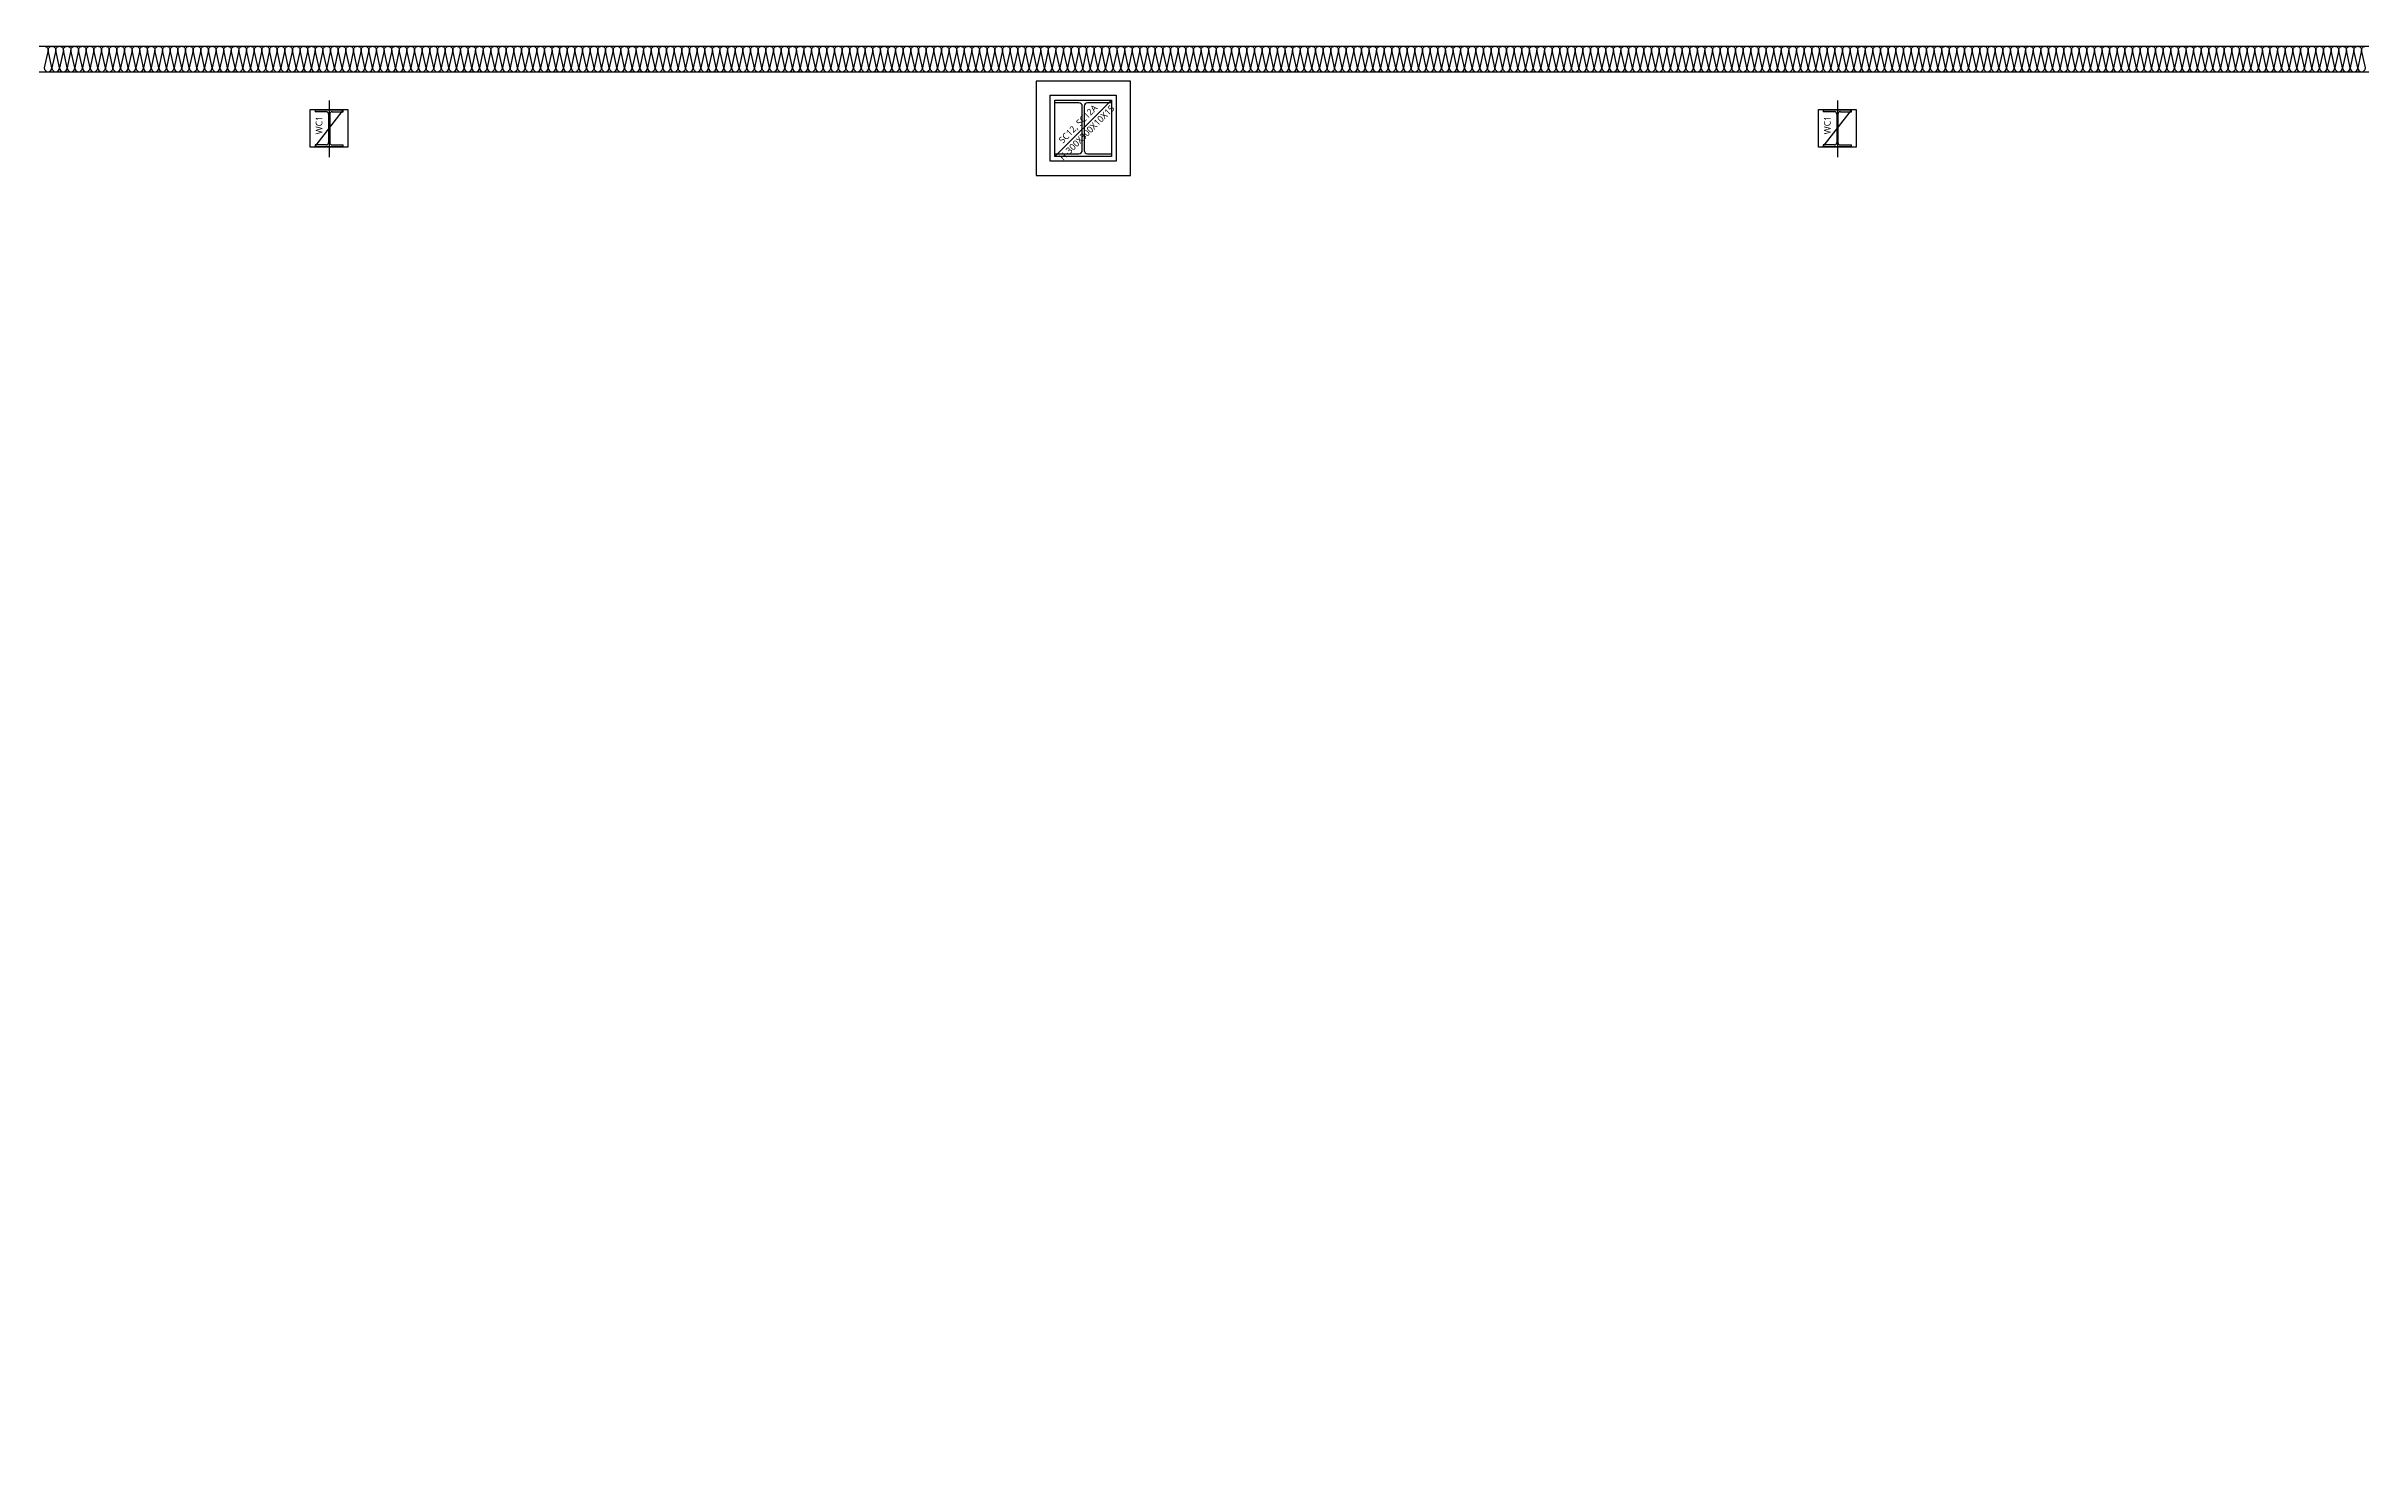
# Model space of a CAD drawing. Header units: millimetres. Extents: x -168200 to 504600, y -244718 to -125918.
# Drawn here: x -96200 to -83919, y -165900 to -158383 of the extents above; entities that cross this region are included whole.
import ezdxf
from ezdxf.enums import TextEntityAlignment as Align

# ---------------------------------------------------------------- set-up
doc = ezdxf.new("R2010")
doc.units = ezdxf.units.MM
doc.layers.add('arch', color=8, linetype='Continuous')
doc.styles.add('스타일1', font='malgun.ttf')

# ---------------------------------------------------------------- blocks, each defined once
blk = doc.blocks.new('*U485')
at = {"color": 0}
for points in [[(-17838.1, 0, -0.414214), (-17853.1, 15), (-17838.1, 85, 1), (-17868.1, 85), (-17853.1, 15, -0.414214), (-17868.1, 0, 0.414214)], [(-17808.1, 0, -0.414214), (-17823.1, 15), (-17808.1, 85, 1), (-17838.1, 85), (-17823.1, 15, -0.414214), (-17838.1, 0, 0.414214)], [(-17778.1, 0, -0.414214), (-17793.1, 15), (-17778.1, 85, 1), (-17808.1, 85), (-17793.1, 15, -0.414214), (-17808.1, 0, 0.414214)], [(-17748.1, 0, -0.414214), (-17763.1, 15), (-17748.1, 85, 1), (-17778.1, 85), (-17763.1, 15, -0.414214), (-17778.1, 0, 0.414214)], [(-17718.1, 0, -0.414214), (-17733.1, 15), (-17718.1, 85, 1), (-17748.1, 85), (-17733.1, 15, -0.414214), (-17748.1, 0, 0.414214)], [(-17688.1, 0, -0.414214), (-17703.1, 15), (-17688.1, 85, 1), (-17718.1, 85), (-17703.1, 15, -0.414214), (-17718.1, 0, 0.414214)], [(-17658.1, 0, -0.414214), (-17673.1, 15), (-17658.1, 85, 1), (-17688.1, 85), (-17673.1, 15, -0.414214), (-17688.1, 0, 0.414214)], [(-17628.1, 0, -0.414214), (-17643.1, 15), (-17628.1, 85, 1), (-17658.1, 85), (-17643.1, 15, -0.414214), (-17658.1, 0, 0.414214)], [(-17598.1, 0, -0.414214), (-17613.1, 15), (-17598.1, 85, 1), (-17628.1, 85), (-17613.1, 15, -0.414214), (-17628.1, 0, 0.414214)], [(-17568.1, 0, -0.414214), (-17583.1, 15), (-17568.1, 85, 1), (-17598.1, 85), (-17583.1, 15, -0.414214), (-17598.1, 0, 0.414214)], [(-17538.1, 0, -0.414214), (-17553.1, 15), (-17538.1, 85, 1), (-17568.1, 85), (-17553.1, 15, -0.414214), (-17568.1, 0, 0.414214)], [(-17508.1, 0, -0.414214), (-17523.1, 15), (-17508.1, 85, 1), (-17538.1, 85), (-17523.1, 15, -0.414214), (-17538.1, 0, 0.414214)], [(-17478.1, 0, -0.414214), (-17493.1, 15), (-17478.1, 85, 1), (-17508.1, 85), (-17493.1, 15, -0.414214), (-17508.1, 0, 0.414214)], [(-17448.1, 0, -0.414214), (-17463.1, 15), (-17448.1, 85, 1), (-17478.1, 85), (-17463.1, 15, -0.414214), (-17478.1, 0, 0.414214)], [(-17418.1, 0, -0.414214), (-17433.1, 15), (-17418.1, 85, 1), (-17448.1, 85), (-17433.1, 15, -0.414214), (-17448.1, 0, 0.414214)], [(-17388.1, 0, -0.414214), (-17403.1, 15), (-17388.1, 85, 1), (-17418.1, 85), (-17403.1, 15, -0.414214), (-17418.1, 0, 0.414214)], [(-17358.1, 0, -0.414214), (-17373.1, 15), (-17358.1, 85, 1), (-17388.1, 85), (-17373.1, 15, -0.414214), (-17388.1, 0, 0.414214)], [(-17328.1, 0, -0.414214), (-17343.1, 15), (-17328.1, 85, 1), (-17358.1, 85), (-17343.1, 15, -0.414214), (-17358.1, 0, 0.414214)], [(-17298.1, 0, -0.414214), (-17313.1, 15), (-17298.1, 85, 1), (-17328.1, 85), (-17313.1, 15, -0.414214), (-17328.1, 0, 0.414214)], [(-17268.1, 0, -0.414214), (-17283.1, 15), (-17268.1, 85, 1), (-17298.1, 85), (-17283.1, 15, -0.414214), (-17298.1, 0, 0.414214)], [(-17238.1, 0, -0.414214), (-17253.1, 15), (-17238.1, 85, 1), (-17268.1, 85), (-17253.1, 15, -0.414214), (-17268.1, 0, 0.414214)], [(-17208.1, 0, -0.414214), (-17223.1, 15), (-17208.1, 85, 1), (-17238.1, 85), (-17223.1, 15, -0.414214), (-17238.1, 0, 0.414214)], [(-17178.1, 0, -0.414214), (-17193.1, 15), (-17178.1, 85, 1), (-17208.1, 85), (-17193.1, 15, -0.414214), (-17208.1, 0, 0.414214)], [(-17148.1, 0, -0.414214), (-17163.1, 15), (-17148.1, 85, 1), (-17178.1, 85), (-17163.1, 15, -0.414214), (-17178.1, 0, 0.414214)], [(-17118.1, 0, -0.414214), (-17133.1, 15), (-17118.1, 85, 1), (-17148.1, 85), (-17133.1, 15, -0.414214), (-17148.1, 0, 0.414214)], [(-17088.1, 0, -0.414214), (-17103.1, 15), (-17088.1, 85, 1), (-17118.1, 85), (-17103.1, 15, -0.414214), (-17118.1, 0, 0.414214)], [(-17058.1, 0, -0.414214), (-17073.1, 15), (-17058.1, 85, 1), (-17088.1, 85), (-17073.1, 15, -0.414214), (-17088.1, 0, 0.414214)], [(-17028.1, 0, -0.414214), (-17043.1, 15), (-17028.1, 85, 1), (-17058.1, 85), (-17043.1, 15, -0.414214), (-17058.1, 0, 0.414214)], [(-16998.1, 0, -0.414214), (-17013.1, 15), (-16998.1, 85, 1), (-17028.1, 85), (-17013.1, 15, -0.414214), (-17028.1, 0, 0.414214)], [(-16968.1, 0, -0.414214), (-16983.1, 15), (-16968.1, 85, 1), (-16998.1, 85), (-16983.1, 15, -0.414214), (-16998.1, 0, 0.414214)], [(-16938.1, 0, -0.414214), (-16953.1, 15), (-16938.1, 85, 1), (-16968.1, 85), (-16953.1, 15, -0.414214), (-16968.1, 0, 0.414214)], [(-16908.1, 0, -0.414214), (-16923.1, 15), (-16908.1, 85, 1), (-16938.1, 85), (-16923.1, 15, -0.414214), (-16938.1, 0, 0.414214)], [(-16878.1, 0, -0.414214), (-16893.1, 15), (-16878.1, 85, 1), (-16908.1, 85), (-16893.1, 15, -0.414214), (-16908.1, 0, 0.414214)], [(-16848.1, 0, -0.414214), (-16863.1, 15), (-16848.1, 85, 1), (-16878.1, 85), (-16863.1, 15, -0.414214), (-16878.1, 0, 0.414214)], [(-16818.1, 0, -0.414214), (-16833.1, 15), (-16818.1, 85, 1), (-16848.1, 85), (-16833.1, 15, -0.414214), (-16848.1, 0, 0.414214)], [(-16788.1, 0, -0.414214), (-16803.1, 15), (-16788.1, 85, 1), (-16818.1, 85), (-16803.1, 15, -0.414214), (-16818.1, 0, 0.414214)], [(-16758.1, 0, -0.414214), (-16773.1, 15), (-16758.1, 85, 1), (-16788.1, 85), (-16773.1, 15, -0.414214), (-16788.1, 0, 0.414214)], [(-16728.1, 0, -0.414214), (-16743.1, 15), (-16728.1, 85, 1), (-16758.1, 85), (-16743.1, 15, -0.414214), (-16758.1, 0, 0.414214)], [(-16698.1, 0, -0.414214), (-16713.1, 15), (-16698.1, 85, 1), (-16728.1, 85), (-16713.1, 15, -0.414214), (-16728.1, 0, 0.414214)], [(-16668.1, 0, -0.414214), (-16683.1, 15), (-16668.1, 85, 1), (-16698.1, 85), (-16683.1, 15, -0.414214), (-16698.1, 0, 0.414214)], [(-16638.1, 0, -0.414214), (-16653.1, 15), (-16638.1, 85, 1), (-16668.1, 85), (-16653.1, 15, -0.414214), (-16668.1, 0, 0.414214)], [(-16608.1, 0, -0.414214), (-16623.1, 15), (-16608.1, 85, 1), (-16638.1, 85), (-16623.1, 15, -0.414214), (-16638.1, 0, 0.414214)], [(-16578.1, 0, -0.414214), (-16593.1, 15), (-16578.1, 85, 1), (-16608.1, 85), (-16593.1, 15, -0.414214), (-16608.1, 0, 0.414214)], [(-16548.1, 0, -0.414214), (-16563.1, 15), (-16548.1, 85, 1), (-16578.1, 85), (-16563.1, 15, -0.414214), (-16578.1, 0, 0.414214)], [(-16518.1, 0, -0.414214), (-16533.1, 15), (-16518.1, 85, 1), (-16548.1, 85), (-16533.1, 15, -0.414214), (-16548.1, 0, 0.414214)], [(-16488.1, 0, -0.414214), (-16503.1, 15), (-16488.1, 85, 1), (-16518.1, 85), (-16503.1, 15, -0.414214), (-16518.1, 0, 0.414214)], [(-16458.1, 0, -0.414214), (-16473.1, 15), (-16458.1, 85, 1), (-16488.1, 85), (-16473.1, 15, -0.414214), (-16488.1, 0, 0.414214)], [(-16428.1, 0, -0.414214), (-16443.1, 15), (-16428.1, 85, 1), (-16458.1, 85), (-16443.1, 15, -0.414214), (-16458.1, 0, 0.414214)], [(-16398.1, 0, -0.414214), (-16413.1, 15), (-16398.1, 85, 1), (-16428.1, 85), (-16413.1, 15, -0.414214), (-16428.1, 0, 0.414214)], [(-16368.1, 0, -0.414214), (-16383.1, 15), (-16368.1, 85, 1), (-16398.1, 85), (-16383.1, 15, -0.414214), (-16398.1, 0, 0.414214)], [(-16338.1, 0, -0.414214), (-16353.1, 15), (-16338.1, 85, 1), (-16368.1, 85), (-16353.1, 15, -0.414214), (-16368.1, 0, 0.414214)], [(-16308.1, 0, -0.414214), (-16323.1, 15), (-16308.1, 85, 1), (-16338.1, 85), (-16323.1, 15, -0.414214), (-16338.1, 0, 0.414214)], [(-16278.1, 0, -0.414214), (-16293.1, 15), (-16278.1, 85, 1), (-16308.1, 85), (-16293.1, 15, -0.414214), (-16308.1, 0, 0.414214)], [(-16248.1, 0, -0.414214), (-16263.1, 15), (-16248.1, 85, 1), (-16278.1, 85), (-16263.1, 15, -0.414214), (-16278.1, 0, 0.414214)], [(-16218.1, 0, -0.414214), (-16233.1, 15), (-16218.1, 85, 1), (-16248.1, 85), (-16233.1, 15, -0.414214), (-16248.1, 0, 0.414214)], [(-16188.1, 0, -0.414214), (-16203.1, 15), (-16188.1, 85, 1), (-16218.1, 85), (-16203.1, 15, -0.414214), (-16218.1, 0, 0.414214)], [(-16158.1, 0, -0.414214), (-16173.1, 15), (-16158.1, 85, 1), (-16188.1, 85), (-16173.1, 15, -0.414214), (-16188.1, 0, 0.414214)], [(-16128.1, 0, -0.414214), (-16143.1, 15), (-16128.1, 85, 1), (-16158.1, 85), (-16143.1, 15, -0.414214), (-16158.1, 0, 0.414214)], [(-16098.1, 0, -0.414214), (-16113.1, 15), (-16098.1, 85, 1), (-16128.1, 85), (-16113.1, 15, -0.414214), (-16128.1, 0, 0.414214)], [(-16068.1, 0, -0.414214), (-16083.1, 15), (-16068.1, 85, 1), (-16098.1, 85), (-16083.1, 15, -0.414214), (-16098.1, 0, 0.414214)], [(-16038.1, 0, -0.414214), (-16053.1, 15), (-16038.1, 85, 1), (-16068.1, 85), (-16053.1, 15, -0.414214), (-16068.1, 0, 0.414214)], [(-16008.1, 0, -0.414214), (-16023.1, 15), (-16008.1, 85, 1), (-16038.1, 85), (-16023.1, 15, -0.414214), (-16038.1, 0, 0.414214)], [(-15978.1, 0, -0.414214), (-15993.1, 15), (-15978.1, 85, 1), (-16008.1, 85), (-15993.1, 15, -0.414214), (-16008.1, 0, 0.414214)], [(-15948.1, 0, -0.414214), (-15963.1, 15), (-15948.1, 85, 1), (-15978.1, 85), (-15963.1, 15, -0.414214), (-15978.1, 0, 0.414214)], [(-15918.1, 0, -0.414214), (-15933.1, 15), (-15918.1, 85, 1), (-15948.1, 85), (-15933.1, 15, -0.414214), (-15948.1, 0, 0.414214)], [(-15888.1, 0, -0.414214), (-15903.1, 15), (-15888.1, 85, 1), (-15918.1, 85), (-15903.1, 15, -0.414214), (-15918.1, 0, 0.414214)], [(-15858.1, 0, -0.414214), (-15873.1, 15), (-15858.1, 85, 1), (-15888.1, 85), (-15873.1, 15, -0.414214), (-15888.1, 0, 0.414214)], [(-15828.1, 0, -0.414214), (-15843.1, 15), (-15828.1, 85, 1), (-15858.1, 85), (-15843.1, 15, -0.414214), (-15858.1, 0, 0.414214)], [(-15798.1, 0, -0.414214), (-15813.1, 15), (-15798.1, 85, 1), (-15828.1, 85), (-15813.1, 15, -0.414214), (-15828.1, 0, 0.414214)], [(-15768.1, 0, -0.414214), (-15783.1, 15), (-15768.1, 85, 1), (-15798.1, 85), (-15783.1, 15, -0.414214), (-15798.1, 0, 0.414214)], [(-15738.1, 0, -0.414214), (-15753.1, 15), (-15738.1, 85, 1), (-15768.1, 85), (-15753.1, 15, -0.414214), (-15768.1, 0, 0.414214)], [(-15708.1, 0, -0.414214), (-15723.1, 15), (-15708.1, 85, 1), (-15738.1, 85), (-15723.1, 15, -0.414214), (-15738.1, 0, 0.414214)], [(-15678.1, 0, -0.414214), (-15693.1, 15), (-15678.1, 85, 1), (-15708.1, 85), (-15693.1, 15, -0.414214), (-15708.1, 0, 0.414214)], [(-15648.1, 0, -0.414214), (-15663.1, 15), (-15648.1, 85, 1), (-15678.1, 85), (-15663.1, 15, -0.414214), (-15678.1, 0, 0.414214)], [(-15618.1, 0, -0.414214), (-15633.1, 15), (-15618.1, 85, 1), (-15648.1, 85), (-15633.1, 15, -0.414214), (-15648.1, 0, 0.414214)], [(-15588.1, 0, -0.414214), (-15603.1, 15), (-15588.1, 85, 1), (-15618.1, 85), (-15603.1, 15, -0.414214), (-15618.1, 0, 0.414214)], [(-15558.1, 0, -0.414214), (-15573.1, 15), (-15558.1, 85, 1), (-15588.1, 85), (-15573.1, 15, -0.414214), (-15588.1, 0, 0.414214)], [(-15528.1, 0, -0.414214), (-15543.1, 15), (-15528.1, 85, 1), (-15558.1, 85), (-15543.1, 15, -0.414214), (-15558.1, 0, 0.414214)], [(-15498.1, 0, -0.414214), (-15513.1, 15), (-15498.1, 85, 1), (-15528.1, 85), (-15513.1, 15, -0.414214), (-15528.1, 0, 0.414214)], [(-15468.1, 0, -0.414214), (-15483.1, 15), (-15468.1, 85, 1), (-15498.1, 85), (-15483.1, 15, -0.414214), (-15498.1, 0, 0.414214)], [(-15438.1, 0, -0.414214), (-15453.1, 15), (-15438.1, 85, 1), (-15468.1, 85), (-15453.1, 15, -0.414214), (-15468.1, 0, 0.414214)], [(-15408.1, 0, -0.414214), (-15423.1, 15), (-15408.1, 85, 1), (-15438.1, 85), (-15423.1, 15, -0.414214), (-15438.1, 0, 0.414214)], [(-15378.1, 0, -0.414214), (-15393.1, 15), (-15378.1, 85, 1), (-15408.1, 85), (-15393.1, 15, -0.414214), (-15408.1, 0, 0.414214)], [(-15348.1, 0, -0.414214), (-15363.1, 15), (-15348.1, 85, 1), (-15378.1, 85), (-15363.1, 15, -0.414214), (-15378.1, 0, 0.414214)], [(-15318.1, 0, -0.414214), (-15333.1, 15), (-15318.1, 85, 1), (-15348.1, 85), (-15333.1, 15, -0.414214), (-15348.1, 0, 0.414214)], [(-15288.1, 0, -0.414214), (-15303.1, 15), (-15288.1, 85, 1), (-15318.1, 85), (-15303.1, 15, -0.414214), (-15318.1, 0, 0.414214)], [(-15258.1, 0, -0.414214), (-15273.1, 15), (-15258.1, 85, 1), (-15288.1, 85), (-15273.1, 15, -0.414214), (-15288.1, 0, 0.414214)], [(-15228.1, 0, -0.414214), (-15243.1, 15), (-15228.1, 85, 1), (-15258.1, 85), (-15243.1, 15, -0.414214), (-15258.1, 0, 0.414214)], [(-15198.1, 0, -0.414214), (-15213.1, 15), (-15198.1, 85, 1), (-15228.1, 85), (-15213.1, 15, -0.414214), (-15228.1, 0, 0.414214)], [(-15168.1, 0, -0.414214), (-15183.1, 15), (-15168.1, 85, 1), (-15198.1, 85), (-15183.1, 15, -0.414214), (-15198.1, 0, 0.414214)], [(-15138.1, 0, -0.414214), (-15153.1, 15), (-15138.1, 85, 1), (-15168.1, 85), (-15153.1, 15, -0.414214), (-15168.1, 0, 0.414214)], [(-15108.1, 0, -0.414214), (-15123.1, 15), (-15108.1, 85, 1), (-15138.1, 85), (-15123.1, 15, -0.414214), (-15138.1, 0, 0.414214)], [(-15078.1, 0, -0.414214), (-15093.1, 15), (-15078.1, 85, 1), (-15108.1, 85), (-15093.1, 15, -0.414214), (-15108.1, 0, 0.414214)], [(-15048.1, 0, -0.414214), (-15063.1, 15), (-15048.1, 85, 1), (-15078.1, 85), (-15063.1, 15, -0.414214), (-15078.1, 0, 0.414214)], [(-15018.1, 0, -0.414214), (-15033.1, 15), (-15018.1, 85, 1), (-15048.1, 85), (-15033.1, 15, -0.414214), (-15048.1, 0, 0.414214)], [(-14988.1, 0, -0.414214), (-15003.1, 15), (-14988.1, 85, 1), (-15018.1, 85), (-15003.1, 15, -0.414214), (-15018.1, 0, 0.414214)], [(-14958.1, 0, -0.414214), (-14973.1, 15), (-14958.1, 85, 1), (-14988.1, 85), (-14973.1, 15, -0.414214), (-14988.1, 0, 0.414214)], [(-14928.1, 0, -0.414214), (-14943.1, 15), (-14928.1, 85, 1), (-14958.1, 85), (-14943.1, 15, -0.414214), (-14958.1, 0, 0.414214)], [(-14898.1, 0, -0.414214), (-14913.1, 15), (-14898.1, 85, 1), (-14928.1, 85), (-14913.1, 15, -0.414214), (-14928.1, 0, 0.414214)], [(-14868.1, 0, -0.414214), (-14883.1, 15), (-14868.1, 85, 1), (-14898.1, 85), (-14883.1, 15, -0.414214), (-14898.1, 0, 0.414214)], [(-14838.1, 0, -0.414214), (-14853.1, 15), (-14838.1, 85, 1), (-14868.1, 85), (-14853.1, 15, -0.414214), (-14868.1, 0, 0.414214)], [(-14808.1, 0, -0.414214), (-14823.1, 15), (-14808.1, 85, 1), (-14838.1, 85), (-14823.1, 15, -0.414214), (-14838.1, 0, 0.414214)], [(-14778.1, 0, -0.414214), (-14793.1, 15), (-14778.1, 85, 1), (-14808.1, 85), (-14793.1, 15, -0.414214), (-14808.1, 0, 0.414214)], [(-14748.1, 0, -0.414214), (-14763.1, 15), (-14748.1, 85, 1), (-14778.1, 85), (-14763.1, 15, -0.414214), (-14778.1, 0, 0.414214)], [(-14718.1, 0, -0.414214), (-14733.1, 15), (-14718.1, 85, 1), (-14748.1, 85), (-14733.1, 15, -0.414214), (-14748.1, 0, 0.414214)], [(-14688.1, 0, -0.414214), (-14703.1, 15), (-14688.1, 85, 1), (-14718.1, 85), (-14703.1, 15, -0.414214), (-14718.1, 0, 0.414214)], [(-14658.1, 0, -0.414214), (-14673.1, 15), (-14658.1, 85, 1), (-14688.1, 85), (-14673.1, 15, -0.414214), (-14688.1, 0, 0.414214)], [(-14628.1, 0, -0.414214), (-14643.1, 15), (-14628.1, 85, 1), (-14658.1, 85), (-14643.1, 15, -0.414214), (-14658.1, 0, 0.414214)], [(-14598.1, 0, -0.414214), (-14613.1, 15), (-14598.1, 85, 1), (-14628.1, 85), (-14613.1, 15, -0.414214), (-14628.1, 0, 0.414214)], [(-14568.1, 0, -0.414214), (-14583.1, 15), (-14568.1, 85, 1), (-14598.1, 85), (-14583.1, 15, -0.414214), (-14598.1, 0, 0.414214)], [(-14538.1, 0, -0.414214), (-14553.1, 15), (-14538.1, 85, 1), (-14568.1, 85), (-14553.1, 15, -0.414214), (-14568.1, 0, 0.414214)], [(-14508.1, 0, -0.414214), (-14523.1, 15), (-14508.1, 85, 1), (-14538.1, 85), (-14523.1, 15, -0.414214), (-14538.1, 0, 0.414214)], [(-14478.1, 0, -0.414214), (-14493.1, 15), (-14478.1, 85, 1), (-14508.1, 85), (-14493.1, 15, -0.414214), (-14508.1, 0, 0.414214)], [(-14448.1, 0, -0.414214), (-14463.1, 15), (-14448.1, 85, 1), (-14478.1, 85), (-14463.1, 15, -0.414214), (-14478.1, 0, 0.414214)], [(-14418.1, 0, -0.414214), (-14433.1, 15), (-14418.1, 85, 1), (-14448.1, 85), (-14433.1, 15, -0.414214), (-14448.1, 0, 0.414214)], [(-14388.1, 0, -0.414214), (-14403.1, 15), (-14388.1, 85, 1), (-14418.1, 85), (-14403.1, 15, -0.414214), (-14418.1, 0, 0.414214)], [(-14358.1, 0, -0.414214), (-14373.1, 15), (-14358.1, 85, 1), (-14388.1, 85), (-14373.1, 15, -0.414214), (-14388.1, 0, 0.414214)], [(-14328.1, 0, -0.414214), (-14343.1, 15), (-14328.1, 85, 1), (-14358.1, 85), (-14343.1, 15, -0.414214), (-14358.1, 0, 0.414214)], [(-14298.1, 0, -0.414214), (-14313.1, 15), (-14298.1, 85, 1), (-14328.1, 85), (-14313.1, 15, -0.414214), (-14328.1, 0, 0.414214)], [(-14268.1, 0, -0.414214), (-14283.1, 15), (-14268.1, 85, 1), (-14298.1, 85), (-14283.1, 15, -0.414214), (-14298.1, 0, 0.414214)], [(-14238.1, 0, -0.414214), (-14253.1, 15), (-14238.1, 85, 1), (-14268.1, 85), (-14253.1, 15, -0.414214), (-14268.1, 0, 0.414214)], [(-14208.1, 0, -0.414214), (-14223.1, 15), (-14208.1, 85, 1), (-14238.1, 85), (-14223.1, 15, -0.414214), (-14238.1, 0, 0.414214)], [(-14178.1, 0, -0.414214), (-14193.1, 15), (-14178.1, 85, 1), (-14208.1, 85), (-14193.1, 15, -0.414214), (-14208.1, 0, 0.414214)], [(-14148.1, 0, -0.414214), (-14163.1, 15), (-14148.1, 85, 1), (-14178.1, 85), (-14163.1, 15, -0.414214), (-14178.1, 0, 0.414214)], [(-14118.1, 0, -0.414214), (-14133.1, 15), (-14118.1, 85, 1), (-14148.1, 85), (-14133.1, 15, -0.414214), (-14148.1, 0, 0.414214)], [(-14088.1, 0, -0.414214), (-14103.1, 15), (-14088.1, 85, 1), (-14118.1, 85), (-14103.1, 15, -0.414214), (-14118.1, 0, 0.414214)], [(-14058.1, 0, -0.414214), (-14073.1, 15), (-14058.1, 85, 1), (-14088.1, 85), (-14073.1, 15, -0.414214), (-14088.1, 0, 0.414214)], [(-14028.1, 0, -0.414214), (-14043.1, 15), (-14028.1, 85, 1), (-14058.1, 85), (-14043.1, 15, -0.414214), (-14058.1, 0, 0.414214)], [(-13998.1, 0, -0.414214), (-14013.1, 15), (-13998.1, 85, 1), (-14028.1, 85), (-14013.1, 15, -0.414214), (-14028.1, 0, 0.414214)], [(-13968.1, 0, -0.414214), (-13983.1, 15), (-13968.1, 85, 1), (-13998.1, 85), (-13983.1, 15, -0.414214), (-13998.1, 0, 0.414214)], [(-13938.1, 0, -0.414214), (-13953.1, 15), (-13938.1, 85, 1), (-13968.1, 85), (-13953.1, 15, -0.414214), (-13968.1, 0, 0.414214)], [(-13908.1, 0, -0.414214), (-13923.1, 15), (-13908.1, 85, 1), (-13938.1, 85), (-13923.1, 15, -0.414214), (-13938.1, 0, 0.414214)], [(-13878.1, 0, -0.414214), (-13893.1, 15), (-13878.1, 85, 1), (-13908.1, 85), (-13893.1, 15, -0.414214), (-13908.1, 0, 0.414214)], [(-13848.1, 0, -0.414214), (-13863.1, 15), (-13848.1, 85, 1), (-13878.1, 85), (-13863.1, 15, -0.414214), (-13878.1, 0, 0.414214)], [(-13818.1, 0, -0.414214), (-13833.1, 15), (-13818.1, 85, 1), (-13848.1, 85), (-13833.1, 15, -0.414214), (-13848.1, 0, 0.414214)], [(-13788.1, 0, -0.414214), (-13803.1, 15), (-13788.1, 85, 1), (-13818.1, 85), (-13803.1, 15, -0.414214), (-13818.1, 0, 0.414214)], [(-13758.1, 0, -0.414214), (-13773.1, 15), (-13758.1, 85, 1), (-13788.1, 85), (-13773.1, 15, -0.414214), (-13788.1, 0, 0.414214)], [(-13728.1, 0, -0.414214), (-13743.1, 15), (-13728.1, 85, 1), (-13758.1, 85), (-13743.1, 15, -0.414214), (-13758.1, 0, 0.414214)], [(-13698.1, 0, -0.414214), (-13713.1, 15), (-13698.1, 85, 1), (-13728.1, 85), (-13713.1, 15, -0.414214), (-13728.1, 0, 0.414214)], [(-13668.1, 0, -0.414214), (-13683.1, 15), (-13668.1, 85, 1), (-13698.1, 85), (-13683.1, 15, -0.414214), (-13698.1, 0, 0.414214)], [(-13638.1, 0, -0.414214), (-13653.1, 15), (-13638.1, 85, 1), (-13668.1, 85), (-13653.1, 15, -0.414214), (-13668.1, 0, 0.414214)], [(-13608.1, 0, -0.414214), (-13623.1, 15), (-13608.1, 85, 1), (-13638.1, 85), (-13623.1, 15, -0.414214), (-13638.1, 0, 0.414214)], [(-13578.1, 0, -0.414214), (-13593.1, 15), (-13578.1, 85, 1), (-13608.1, 85), (-13593.1, 15, -0.414214), (-13608.1, 0, 0.414214)], [(-13548.1, 0, -0.414214), (-13563.1, 15), (-13548.1, 85, 1), (-13578.1, 85), (-13563.1, 15, -0.414214), (-13578.1, 0, 0.414214)], [(-13518.1, 0, -0.414214), (-13533.1, 15), (-13518.1, 85, 1), (-13548.1, 85), (-13533.1, 15, -0.414214), (-13548.1, 0, 0.414214)], [(-13488.1, 0, -0.414214), (-13503.1, 15), (-13488.1, 85, 1), (-13518.1, 85), (-13503.1, 15, -0.414214), (-13518.1, 0, 0.414214)], [(-13458.1, 0, -0.414214), (-13473.1, 15), (-13458.1, 85, 1), (-13488.1, 85), (-13473.1, 15, -0.414214), (-13488.1, 0, 0.414214)], [(-13428.1, 0, -0.414214), (-13443.1, 15), (-13428.1, 85, 1), (-13458.1, 85), (-13443.1, 15, -0.414214), (-13458.1, 0, 0.414214)], [(-13398.1, 0, -0.414214), (-13413.1, 15), (-13398.1, 85, 1), (-13428.1, 85), (-13413.1, 15, -0.414214), (-13428.1, 0, 0.414214)], [(-13368.1, 0, -0.414214), (-13383.1, 15), (-13368.1, 85, 1), (-13398.1, 85), (-13383.1, 15, -0.414214), (-13398.1, 0, 0.414214)], [(-13338.1, 0, -0.414214), (-13353.1, 15), (-13338.1, 85, 1), (-13368.1, 85), (-13353.1, 15, -0.414214), (-13368.1, 0, 0.414214)], [(-13308.1, 0, -0.414214), (-13323.1, 15), (-13308.1, 85, 1), (-13338.1, 85), (-13323.1, 15, -0.414214), (-13338.1, 0, 0.414214)], [(-13278.1, 0, -0.414214), (-13293.1, 15), (-13278.1, 85, 1), (-13308.1, 85), (-13293.1, 15, -0.414214), (-13308.1, 0, 0.414214)], [(-13248.1, 0, -0.414214), (-13263.1, 15), (-13248.1, 85, 1), (-13278.1, 85), (-13263.1, 15, -0.414214), (-13278.1, 0, 0.414214)], [(-13218.1, 0, -0.414214), (-13233.1, 15), (-13218.1, 85, 1), (-13248.1, 85), (-13233.1, 15, -0.414214), (-13248.1, 0, 0.414214)], [(-13188.1, 0, -0.414214), (-13203.1, 15), (-13188.1, 85, 1), (-13218.1, 85), (-13203.1, 15, -0.414214), (-13218.1, 0, 0.414214)], [(-13158.1, 0, -0.414214), (-13173.1, 15), (-13158.1, 85, 1), (-13188.1, 85), (-13173.1, 15, -0.414214), (-13188.1, 0, 0.414214)], [(-13128.1, 0, -0.414214), (-13143.1, 15), (-13128.1, 85, 1), (-13158.1, 85), (-13143.1, 15, -0.414214), (-13158.1, 0, 0.414214)], [(-13098.1, 0, -0.414214), (-13113.1, 15), (-13098.1, 85, 1), (-13128.1, 85), (-13113.1, 15, -0.414214), (-13128.1, 0, 0.414214)], [(-13068.1, 0, -0.414214), (-13083.1, 15), (-13068.1, 85, 1), (-13098.1, 85), (-13083.1, 15, -0.414214), (-13098.1, 0, 0.414214)], [(-13038.1, 0, -0.414214), (-13053.1, 15), (-13038.1, 85, 1), (-13068.1, 85), (-13053.1, 15, -0.414214), (-13068.1, 0, 0.414214)], [(-13008.1, 0, -0.414214), (-13023.1, 15), (-13008.1, 85, 1), (-13038.1, 85), (-13023.1, 15, -0.414214), (-13038.1, 0, 0.414214)], [(-12978.1, 0, -0.414214), (-12993.1, 15), (-12978.1, 85, 1), (-13008.1, 85), (-12993.1, 15, -0.414214), (-13008.1, 0, 0.414214)], [(-12948.1, 0, -0.414214), (-12963.1, 15), (-12948.1, 85, 1), (-12978.1, 85), (-12963.1, 15, -0.414214), (-12978.1, 0, 0.414214)], [(-12918.1, 0, -0.414214), (-12933.1, 15), (-12918.1, 85, 1), (-12948.1, 85), (-12933.1, 15, -0.414214), (-12948.1, 0, 0.414214)], [(-12888.1, 0, -0.414214), (-12903.1, 15), (-12888.1, 85, 1), (-12918.1, 85), (-12903.1, 15, -0.414214), (-12918.1, 0, 0.414214)], [(-12858.1, 0, -0.414214), (-12873.1, 15), (-12858.1, 85, 1), (-12888.1, 85), (-12873.1, 15, -0.414214), (-12888.1, 0, 0.414214)], [(-12828.1, 0, -0.414214), (-12843.1, 15), (-12828.1, 85, 1), (-12858.1, 85), (-12843.1, 15, -0.414214), (-12858.1, 0, 0.414214)], [(-12798.1, 0, -0.414214), (-12813.1, 15), (-12798.1, 85, 1), (-12828.1, 85), (-12813.1, 15, -0.414214), (-12828.1, 0, 0.414214)], [(-12768.1, 0, -0.414214), (-12783.1, 15), (-12768.1, 85, 1), (-12798.1, 85), (-12783.1, 15, -0.414214), (-12798.1, 0, 0.414214)], [(-12738.1, 0, -0.414214), (-12753.1, 15), (-12738.1, 85, 1), (-12768.1, 85), (-12753.1, 15, -0.414214), (-12768.1, 0, 0.414214)], [(-12708.1, 0, -0.414214), (-12723.1, 15), (-12708.1, 85, 1), (-12738.1, 85), (-12723.1, 15, -0.414214), (-12738.1, 0, 0.414214)], [(-12678.1, 0, -0.414214), (-12693.1, 15), (-12678.1, 85, 1), (-12708.1, 85), (-12693.1, 15, -0.414214), (-12708.1, 0, 0.414214)], [(-12648.1, 0, -0.414214), (-12663.1, 15), (-12648.1, 85, 1), (-12678.1, 85), (-12663.1, 15, -0.414214), (-12678.1, 0, 0.414214)], [(-12618.1, 0, -0.414214), (-12633.1, 15), (-12618.1, 85, 1), (-12648.1, 85), (-12633.1, 15, -0.414214), (-12648.1, 0, 0.414214)], [(-12588.1, 0, -0.414214), (-12603.1, 15), (-12588.1, 85, 1), (-12618.1, 85), (-12603.1, 15, -0.414214), (-12618.1, 0, 0.414214)], [(-12558.1, 0, -0.414214), (-12573.1, 15), (-12558.1, 85, 1), (-12588.1, 85), (-12573.1, 15, -0.414214), (-12588.1, 0, 0.414214)], [(-12528.1, 0, -0.414214), (-12543.1, 15), (-12528.1, 85, 1), (-12558.1, 85), (-12543.1, 15, -0.414214), (-12558.1, 0, 0.414214)], [(-12498.1, 0, -0.414214), (-12513.1, 15), (-12498.1, 85, 1), (-12528.1, 85), (-12513.1, 15, -0.414214), (-12528.1, 0, 0.414214)], [(-12468.1, 0, -0.414214), (-12483.1, 15), (-12468.1, 85, 1), (-12498.1, 85), (-12483.1, 15, -0.414214), (-12498.1, 0, 0.414214)], [(-12438.1, 0, -0.414214), (-12453.1, 15), (-12438.1, 85, 1), (-12468.1, 85), (-12453.1, 15, -0.414214), (-12468.1, 0, 0.414214)], [(-12408.1, 0, -0.414214), (-12423.1, 15), (-12408.1, 85, 1), (-12438.1, 85), (-12423.1, 15, -0.414214), (-12438.1, 0, 0.414214)], [(-12378.1, 0, -0.414214), (-12393.1, 15), (-12378.1, 85, 1), (-12408.1, 85), (-12393.1, 15, -0.414214), (-12408.1, 0, 0.414214)], [(-12348.1, 0, -0.414214), (-12363.1, 15), (-12348.1, 85, 1), (-12378.1, 85), (-12363.1, 15, -0.414214), (-12378.1, 0, 0.414214)], [(-12318.1, 0, -0.414214), (-12333.1, 15), (-12318.1, 85, 1), (-12348.1, 85), (-12333.1, 15, -0.414214), (-12348.1, 0, 0.414214)], [(-12288.1, 0, -0.414214), (-12303.1, 15), (-12288.1, 85, 1), (-12318.1, 85), (-12303.1, 15, -0.414214), (-12318.1, 0, 0.414214)], [(-12258.1, 0, -0.414214), (-12273.1, 15), (-12258.1, 85, 1), (-12288.1, 85), (-12273.1, 15, -0.414214), (-12288.1, 0, 0.414214)], [(-12228.1, 0, -0.414214), (-12243.1, 15), (-12228.1, 85, 1), (-12258.1, 85), (-12243.1, 15, -0.414214), (-12258.1, 0, 0.414214)], [(-12198.1, 0, -0.414214), (-12213.1, 15), (-12198.1, 85, 1), (-12228.1, 85), (-12213.1, 15, -0.414214), (-12228.1, 0, 0.414214)], [(-12168.1, 0, -0.414214), (-12183.1, 15), (-12168.1, 85, 1), (-12198.1, 85), (-12183.1, 15, -0.414214), (-12198.1, 0, 0.414214)], [(-12138.1, 0, -0.414214), (-12153.1, 15), (-12138.1, 85, 1), (-12168.1, 85), (-12153.1, 15, -0.414214), (-12168.1, 0, 0.414214)], [(-12108.1, 0, -0.414214), (-12123.1, 15), (-12108.1, 85, 1), (-12138.1, 85), (-12123.1, 15, -0.414214), (-12138.1, 0, 0.414214)], [(-12078.1, 0, -0.414214), (-12093.1, 15), (-12078.1, 85, 1), (-12108.1, 85), (-12093.1, 15, -0.414214), (-12108.1, 0, 0.414214)], [(-12048.1, 0, -0.414214), (-12063.1, 15), (-12048.1, 85, 1), (-12078.1, 85), (-12063.1, 15, -0.414214), (-12078.1, 0, 0.414214)], [(-12018.1, 0, -0.414214), (-12033.1, 15), (-12018.1, 85, 1), (-12048.1, 85), (-12033.1, 15, -0.414214), (-12048.1, 0, 0.414214)], [(-11988.1, 0, -0.414214), (-12003.1, 15), (-11988.1, 85, 1), (-12018.1, 85), (-12003.1, 15, -0.414214), (-12018.1, 0, 0.414214)], [(-11958.1, 0, -0.414214), (-11973.1, 15), (-11958.1, 85, 1), (-11988.1, 85), (-11973.1, 15, -0.414214), (-11988.1, 0, 0.414214)], [(-11928.1, 0, -0.414214), (-11943.1, 15), (-11928.1, 85, 1), (-11958.1, 85), (-11943.1, 15, -0.414214), (-11958.1, 0, 0.414214)], [(-11898.1, 0, -0.414214), (-11913.1, 15), (-11898.1, 85, 1), (-11928.1, 85), (-11913.1, 15, -0.414214), (-11928.1, 0, 0.414214)], [(-11868.1, 0, -0.414214), (-11883.1, 15), (-11868.1, 85, 1), (-11898.1, 85), (-11883.1, 15, -0.414214), (-11898.1, 0, 0.414214)], [(-11838.1, 0, -0.414214), (-11853.1, 15), (-11838.1, 85, 1), (-11868.1, 85), (-11853.1, 15, -0.414214), (-11868.1, 0, 0.414214)], [(-11808.1, 0, -0.414214), (-11823.1, 15), (-11808.1, 85, 1), (-11838.1, 85), (-11823.1, 15, -0.414214), (-11838.1, 0, 0.414214)], [(-11778.1, 0, -0.414214), (-11793.1, 15), (-11778.1, 85, 1), (-11808.1, 85), (-11793.1, 15, -0.414214), (-11808.1, 0, 0.414214)], [(-11748.1, 0, -0.414214), (-11763.1, 15), (-11748.1, 85, 1), (-11778.1, 85), (-11763.1, 15, -0.414214), (-11778.1, 0, 0.414214)], [(-11718.1, 0, -0.414214), (-11733.1, 15), (-11718.1, 85, 1), (-11748.1, 85), (-11733.1, 15, -0.414214), (-11748.1, 0, 0.414214)], [(-11688.1, 0, -0.414214), (-11703.1, 15), (-11688.1, 85, 1), (-11718.1, 85), (-11703.1, 15, -0.414214), (-11718.1, 0, 0.414214)], [(-11658.1, 0, -0.414214), (-11673.1, 15), (-11658.1, 85, 1), (-11688.1, 85), (-11673.1, 15, -0.414214), (-11688.1, 0, 0.414214)], [(-11628.1, 0, -0.414214), (-11643.1, 15), (-11628.1, 85, 1), (-11658.1, 85), (-11643.1, 15, -0.414214), (-11658.1, 0, 0.414214)], [(-11598.1, 0, -0.414214), (-11613.1, 15), (-11598.1, 85, 1), (-11628.1, 85), (-11613.1, 15, -0.414214), (-11628.1, 0, 0.414214)], [(-11568.1, 0, -0.414214), (-11583.1, 15), (-11568.1, 85, 1), (-11598.1, 85), (-11583.1, 15, -0.414214), (-11598.1, 0, 0.414214)], [(-11538.1, 0, -0.414214), (-11553.1, 15), (-11538.1, 85, 1), (-11568.1, 85), (-11553.1, 15, -0.414214), (-11568.1, 0, 0.414214)], [(-11508.1, 0, -0.414214), (-11523.1, 15), (-11508.1, 85, 1), (-11538.1, 85), (-11523.1, 15, -0.414214), (-11538.1, 0, 0.414214)], [(-11478.1, 0, -0.414214), (-11493.1, 15), (-11478.1, 85, 1), (-11508.1, 85), (-11493.1, 15, -0.414214), (-11508.1, 0, 0.414214)], [(-11448.1, 0, -0.414214), (-11463.1, 15), (-11448.1, 85, 1), (-11478.1, 85), (-11463.1, 15, -0.414214), (-11478.1, 0, 0.414214)], [(-11418.1, 0, -0.414214), (-11433.1, 15), (-11418.1, 85, 1), (-11448.1, 85), (-11433.1, 15, -0.414214), (-11448.1, 0, 0.414214)], [(-11388.1, 0, -0.414214), (-11403.1, 15), (-11388.1, 85, 1), (-11418.1, 85), (-11403.1, 15, -0.414214), (-11418.1, 0, 0.414214)], [(-11358.1, 0, -0.414214), (-11373.1, 15), (-11358.1, 85, 1), (-11388.1, 85), (-11373.1, 15, -0.414214), (-11388.1, 0, 0.414214)], [(-11328.1, 0, -0.414214), (-11343.1, 15), (-11328.1, 85, 1), (-11358.1, 85), (-11343.1, 15, -0.414214), (-11358.1, 0, 0.414214)], [(-11298.1, 0, -0.414214), (-11313.1, 15), (-11298.1, 85, 1), (-11328.1, 85), (-11313.1, 15, -0.414214), (-11328.1, 0, 0.414214)], [(-11268.1, 0, -0.414214), (-11283.1, 15), (-11268.1, 85, 1), (-11298.1, 85), (-11283.1, 15, -0.414214), (-11298.1, 0, 0.414214)], [(-11238.1, 0, -0.414214), (-11253.1, 15), (-11238.1, 85, 1), (-11268.1, 85), (-11253.1, 15, -0.414214), (-11268.1, 0, 0.414214)], [(-11208.1, 0, -0.414214), (-11223.1, 15), (-11208.1, 85, 1), (-11238.1, 85), (-11223.1, 15, -0.414214), (-11238.1, 0, 0.414214)], [(-11178.1, 0, -0.414214), (-11193.1, 15), (-11178.1, 85, 1), (-11208.1, 85), (-11193.1, 15, -0.414214), (-11208.1, 0, 0.414214)], [(-11148.1, 0, -0.414214), (-11163.1, 15), (-11148.1, 85, 1), (-11178.1, 85), (-11163.1, 15, -0.414214), (-11178.1, 0, 0.414214)], [(-11118.1, 0, -0.414214), (-11133.1, 15), (-11118.1, 85, 1), (-11148.1, 85), (-11133.1, 15, -0.414214), (-11148.1, 0, 0.414214)], [(-11088.1, 0, -0.414214), (-11103.1, 15), (-11088.1, 85, 1), (-11118.1, 85), (-11103.1, 15, -0.414214), (-11118.1, 0, 0.414214)], [(-11058.1, 0, -0.414214), (-11073.1, 15), (-11058.1, 85, 1), (-11088.1, 85), (-11073.1, 15, -0.414214), (-11088.1, 0, 0.414214)], [(-11028.1, 0, -0.414214), (-11043.1, 15), (-11028.1, 85, 1), (-11058.1, 85), (-11043.1, 15, -0.414214), (-11058.1, 0, 0.414214)], [(-10998.1, 0, -0.414214), (-11013.1, 15), (-10998.1, 85, 1), (-11028.1, 85), (-11013.1, 15, -0.414214), (-11028.1, 0, 0.414214)], [(-10968.1, 0, -0.414214), (-10983.1, 15), (-10968.1, 85, 1), (-10998.1, 85), (-10983.1, 15, -0.414214), (-10998.1, 0, 0.414214)], [(-10938.1, 0, -0.414214), (-10953.1, 15), (-10938.1, 85, 1), (-10968.1, 85), (-10953.1, 15, -0.414214), (-10968.1, 0, 0.414214)], [(-10908.1, 0, -0.414214), (-10923.1, 15), (-10908.1, 85, 1), (-10938.1, 85), (-10923.1, 15, -0.414214), (-10938.1, 0, 0.414214)], [(-10878.1, 0, -0.414214), (-10893.1, 15), (-10878.1, 85, 1), (-10908.1, 85), (-10893.1, 15, -0.414214), (-10908.1, 0, 0.414214)], [(-10848.1, 0, -0.414214), (-10863.1, 15), (-10848.1, 85, 1), (-10878.1, 85), (-10863.1, 15, -0.414214), (-10878.1, 0, 0.414214)], [(-10818.1, 0, -0.414214), (-10833.1, 15), (-10818.1, 85, 1), (-10848.1, 85), (-10833.1, 15, -0.414214), (-10848.1, 0, 0.414214)], [(-10788.1, 0, -0.414214), (-10803.1, 15), (-10788.1, 85, 1), (-10818.1, 85), (-10803.1, 15, -0.414214), (-10818.1, 0, 0.414214)], [(-10758.1, 0, -0.414214), (-10773.1, 15), (-10758.1, 85, 1), (-10788.1, 85), (-10773.1, 15, -0.414214), (-10788.1, 0, 0.414214)], [(-10728.1, 0, -0.414214), (-10743.1, 15), (-10728.1, 85, 1), (-10758.1, 85), (-10743.1, 15, -0.414214), (-10758.1, 0, 0.414214)], [(-10698.1, 0, -0.414214), (-10713.1, 15), (-10698.1, 85, 1), (-10728.1, 85), (-10713.1, 15, -0.414214), (-10728.1, 0, 0.414214)], [(-10668.1, 0, -0.414214), (-10683.1, 15), (-10668.1, 85, 1), (-10698.1, 85), (-10683.1, 15, -0.414214), (-10698.1, 0, 0.414214)], [(-10638.1, 0, -0.414214), (-10653.1, 15), (-10638.1, 85, 1), (-10668.1, 85), (-10653.1, 15, -0.414214), (-10668.1, 0, 0.414214)], [(-10608.1, 0, -0.414214), (-10623.1, 15), (-10608.1, 85, 1), (-10638.1, 85), (-10623.1, 15, -0.414214), (-10638.1, 0, 0.414214)], [(-10578.1, 0, -0.414214), (-10593.1, 15), (-10578.1, 85, 1), (-10608.1, 85), (-10593.1, 15, -0.414214), (-10608.1, 0, 0.414214)], [(-10548.1, 0, -0.414214), (-10563.1, 15), (-10548.1, 85, 1), (-10578.1, 85), (-10563.1, 15, -0.414214), (-10578.1, 0, 0.414214)], [(-10518.1, 0, -0.414214), (-10533.1, 15), (-10518.1, 85, 1), (-10548.1, 85), (-10533.1, 15, -0.414214), (-10548.1, 0, 0.414214)], [(-10488.1, 0, -0.414214), (-10503.1, 15), (-10488.1, 85, 1), (-10518.1, 85), (-10503.1, 15, -0.414214), (-10518.1, 0, 0.414214)], [(-10458.1, 0, -0.414214), (-10473.1, 15), (-10458.1, 85, 1), (-10488.1, 85), (-10473.1, 15, -0.414214), (-10488.1, 0, 0.414214)], [(-10428.1, 0, -0.414214), (-10443.1, 15), (-10428.1, 85, 1), (-10458.1, 85), (-10443.1, 15, -0.414214), (-10458.1, 0, 0.414214)], [(-10398.1, 0, -0.414214), (-10413.1, 15), (-10398.1, 85, 1), (-10428.1, 85), (-10413.1, 15, -0.414214), (-10428.1, 0, 0.414214)], [(-10368.1, 0, -0.414214), (-10383.1, 15), (-10368.1, 85, 1), (-10398.1, 85), (-10383.1, 15, -0.414214), (-10398.1, 0, 0.414214)], [(-10338.1, 0, -0.414214), (-10353.1, 15), (-10338.1, 85, 1), (-10368.1, 85), (-10353.1, 15, -0.414214), (-10368.1, 0, 0.414214)], [(-10308.1, 0, -0.414214), (-10323.1, 15), (-10308.1, 85, 1), (-10338.1, 85), (-10323.1, 15, -0.414214), (-10338.1, 0, 0.414214)], [(-10278.1, 0, -0.414214), (-10293.1, 15), (-10278.1, 85, 1), (-10308.1, 85), (-10293.1, 15, -0.414214), (-10308.1, 0, 0.414214)], [(-10248.1, 0, -0.414214), (-10263.1, 15), (-10248.1, 85, 1), (-10278.1, 85), (-10263.1, 15, -0.414214), (-10278.1, 0, 0.414214)], [(-10218.1, 0, -0.414214), (-10233.1, 15), (-10218.1, 85, 1), (-10248.1, 85), (-10233.1, 15, -0.414214), (-10248.1, 0, 0.414214)], [(-10188.1, 0, -0.414214), (-10203.1, 15), (-10188.1, 85, 1), (-10218.1, 85), (-10203.1, 15, -0.414214), (-10218.1, 0, 0.414214)], [(-10158.1, 0, -0.414214), (-10173.1, 15), (-10158.1, 85, 1), (-10188.1, 85), (-10173.1, 15, -0.414214), (-10188.1, 0, 0.414214)], [(-10128.1, 0, -0.414214), (-10143.1, 15), (-10128.1, 85, 1), (-10158.1, 85), (-10143.1, 15, -0.414214), (-10158.1, 0, 0.414214)], [(-10098.1, 0, -0.414214), (-10113.1, 15), (-10098.1, 85, 1), (-10128.1, 85), (-10113.1, 15, -0.414214), (-10128.1, 0, 0.414214)], [(-10068.1, 0, -0.414214), (-10083.1, 15), (-10068.1, 85, 1), (-10098.1, 85), (-10083.1, 15, -0.414214), (-10098.1, 0, 0.414214)], [(-10038.1, 0, -0.414214), (-10053.1, 15), (-10038.1, 85, 1), (-10068.1, 85), (-10053.1, 15, -0.414214), (-10068.1, 0, 0.414214)], [(-10008.1, 0, -0.414214), (-10023.1, 15), (-10008.1, 85, 1), (-10038.1, 85), (-10023.1, 15, -0.414214), (-10038.1, 0, 0.414214)], [(-9978.1, 0, -0.414214), (-9993.1, 15), (-9978.1, 85, 1), (-10008.1, 85), (-9993.1, 15, -0.414214), (-10008.1, 0, 0.414214)], [(-9948.1, 0, -0.414214), (-9963.1, 15), (-9948.1, 85, 1), (-9978.1, 85), (-9963.1, 15, -0.414214), (-9978.1, 0, 0.414214)], [(-9918.1, 0, -0.414214), (-9933.1, 15), (-9918.1, 85, 1), (-9948.1, 85), (-9933.1, 15, -0.414214), (-9948.1, 0, 0.414214)], [(-9888.1, 0, -0.414214), (-9903.1, 15), (-9888.1, 85, 1), (-9918.1, 85), (-9903.1, 15, -0.414214), (-9918.1, 0, 0.414214)], [(-9858.1, 0, -0.414214), (-9873.1, 15), (-9858.1, 85, 1), (-9888.1, 85), (-9873.1, 15, -0.414214), (-9888.1, 0, 0.414214)], [(-9828.1, 0, -0.414214), (-9843.1, 15), (-9828.1, 85, 1), (-9858.1, 85), (-9843.1, 15, -0.414214), (-9858.1, 0, 0.414214)], [(-9798.1, 0, -0.414214), (-9813.1, 15), (-9798.1, 85, 1), (-9828.1, 85), (-9813.1, 15, -0.414214), (-9828.1, 0, 0.414214)], [(-9768.1, 0, -0.414214), (-9783.1, 15), (-9768.1, 85, 1), (-9798.1, 85), (-9783.1, 15, -0.414214), (-9798.1, 0, 0.414214)], [(-9738.1, 0, -0.414214), (-9753.1, 15), (-9738.1, 85, 1), (-9768.1, 85), (-9753.1, 15, -0.414214), (-9768.1, 0, 0.414214)], [(-9708.1, 0, -0.414214), (-9723.1, 15), (-9708.1, 85, 1), (-9738.1, 85), (-9723.1, 15, -0.414214), (-9738.1, 0, 0.414214)], [(-9678.1, 0, -0.414214), (-9693.1, 15), (-9678.1, 85, 1), (-9708.1, 85), (-9693.1, 15, -0.414214), (-9708.1, 0, 0.414214)], [(-9648.1, 0, -0.414214), (-9663.1, 15), (-9648.1, 85, 1), (-9678.1, 85), (-9663.1, 15, -0.414214), (-9678.1, 0, 0.414214)], [(-9618.1, 0, -0.414214), (-9633.1, 15), (-9618.1, 85, 1), (-9648.1, 85), (-9633.1, 15, -0.414214), (-9648.1, 0, 0.414214)], [(-9588.1, 0, -0.414214), (-9603.1, 15), (-9588.1, 85, 1), (-9618.1, 85), (-9603.1, 15, -0.414214), (-9618.1, 0, 0.414214)], [(-9558.1, 0, -0.414214), (-9573.1, 15), (-9558.1, 85, 1), (-9588.1, 85), (-9573.1, 15, -0.414214), (-9588.1, 0, 0.414214)], [(-9528.1, 0, -0.414214), (-9543.1, 15), (-9528.1, 85, 1), (-9558.1, 85), (-9543.1, 15, -0.414214), (-9558.1, 0, 0.414214)], [(-9498.1, 0, -0.414214), (-9513.1, 15), (-9498.1, 85, 1), (-9528.1, 85), (-9513.1, 15, -0.414214), (-9528.1, 0, 0.414214)], [(-9468.1, 0, -0.414214), (-9483.1, 15), (-9468.1, 85, 1), (-9498.1, 85), (-9483.1, 15, -0.414214), (-9498.1, 0, 0.414214)], [(-9438.1, 0, -0.414214), (-9453.1, 15), (-9438.1, 85, 1), (-9468.1, 85), (-9453.1, 15, -0.414214), (-9468.1, 0, 0.414214)], [(-9408.1, 0, -0.414214), (-9423.1, 15), (-9408.1, 85, 1), (-9438.1, 85), (-9423.1, 15, -0.414214), (-9438.1, 0, 0.414214)], [(-9378.1, 0, -0.414214), (-9393.1, 15), (-9378.1, 85, 1), (-9408.1, 85), (-9393.1, 15, -0.414214), (-9408.1, 0, 0.414214)], [(-9348.1, 0, -0.414214), (-9363.1, 15), (-9348.1, 85, 1), (-9378.1, 85), (-9363.1, 15, -0.414214), (-9378.1, 0, 0.414214)], [(-9318.1, 0, -0.414214), (-9333.1, 15), (-9318.1, 85, 1), (-9348.1, 85), (-9333.1, 15, -0.414214), (-9348.1, 0, 0.414214)], [(-9288.1, 0, -0.414214), (-9303.1, 15), (-9288.1, 85, 1), (-9318.1, 85), (-9303.1, 15, -0.414214), (-9318.1, 0, 0.414214)], [(-9258.1, 0, -0.414214), (-9273.1, 15), (-9258.1, 85, 1), (-9288.1, 85), (-9273.1, 15, -0.414214), (-9288.1, 0, 0.414214)], [(-9228.1, 0, -0.414214), (-9243.1, 15), (-9228.1, 85, 1), (-9258.1, 85), (-9243.1, 15, -0.414214), (-9258.1, 0, 0.414214)], [(-9198.1, 0, -0.414214), (-9213.1, 15), (-9198.1, 85, 1), (-9228.1, 85), (-9213.1, 15, -0.414214), (-9228.1, 0, 0.414214)], [(-9168.1, 0, -0.414214), (-9183.1, 15), (-9168.1, 85, 1), (-9198.1, 85), (-9183.1, 15, -0.414214), (-9198.1, 0, 0.414214)], [(-9138.1, 0, -0.414214), (-9153.1, 15), (-9138.1, 85, 1), (-9168.1, 85), (-9153.1, 15, -0.414214), (-9168.1, 0, 0.414214)], [(-9108.1, 0, -0.414214), (-9123.1, 15), (-9108.1, 85, 1), (-9138.1, 85), (-9123.1, 15, -0.414214), (-9138.1, 0, 0.414214)], [(-9078.1, 0, -0.414214), (-9093.1, 15), (-9078.1, 85, 1), (-9108.1, 85), (-9093.1, 15, -0.414214), (-9108.1, 0, 0.414214)], [(-9048.1, 0, -0.414214), (-9063.1, 15), (-9048.1, 85, 1), (-9078.1, 85), (-9063.1, 15, -0.414214), (-9078.1, 0, 0.414214)], [(-9018.1, 0, -0.414214), (-9033.1, 15), (-9018.1, 85, 1), (-9048.1, 85), (-9033.1, 15, -0.414214), (-9048.1, 0, 0.414214)], [(-8988.1, 0, -0.414214), (-9003.1, 15), (-8988.1, 85, 1), (-9018.1, 85), (-9003.1, 15, -0.414214), (-9018.1, 0, 0.414214)], [(-8958.1, 0, -0.414214), (-8973.1, 15), (-8958.1, 85, 1), (-8988.1, 85), (-8973.1, 15, -0.414214), (-8988.1, 0, 0.414214)], [(-8928.1, 0, -0.414214), (-8943.1, 15), (-8928.1, 85, 1), (-8958.1, 85), (-8943.1, 15, -0.414214), (-8958.1, 0, 0.414214)], [(-8898.1, 0, -0.414214), (-8913.1, 15), (-8898.1, 85, 1), (-8928.1, 85), (-8913.1, 15, -0.414214), (-8928.1, 0, 0.414214)], [(-8868.1, 0, -0.414214), (-8883.1, 15), (-8868.1, 85, 1), (-8898.1, 85), (-8883.1, 15, -0.414214), (-8898.1, 0, 0.414214)], [(-8838.1, 0, -0.414214), (-8853.1, 15), (-8838.1, 85, 1), (-8868.1, 85), (-8853.1, 15, -0.414214), (-8868.1, 0, 0.414214)], [(-8808.1, 0, -0.414214), (-8823.1, 15), (-8808.1, 85, 1), (-8838.1, 85), (-8823.1, 15, -0.414214), (-8838.1, 0, 0.414214)], [(-8778.1, 0, -0.414214), (-8793.1, 15), (-8778.1, 85, 1), (-8808.1, 85), (-8793.1, 15, -0.414214), (-8808.1, 0, 0.414214)], [(-8748.1, 0, -0.414214), (-8763.1, 15), (-8748.1, 85, 1), (-8778.1, 85), (-8763.1, 15, -0.414214), (-8778.1, 0, 0.414214)]]:
    blk.add_lwpolyline(points, format="xyb", dxfattribs=at)
blk = doc.blocks.new('S-SC12')
at = {"color": 0}
blk.add_line((-150, -150), (150, 150), dxfattribs=at)
for points in [[(-175, 175), (175, 175), (175, -175), (-175, -175)], [(-150, 150), (150, 150), (150, -150), (-150, -150)]]:
    blk.add_lwpolyline(points, close=True, dxfattribs=at)
blk.add_lwpolyline([(-150, -150), (-150, -135), (-23, -135, 0.414214), (-5, -117), (-5, 117, 0.414214), (-23, 135), (-150, 135), (-150, 150), (150, 150), (150, 135), (23, 135, 0.414214), (5, 117), (5, -117, 0.414214), (23, -135), (150, -135), (150, -150)], format="xyb", close=True, dxfattribs=at)
at = {"color": 0, "style": '스타일1'}
blk.add_text('H-300X300X10X15', height=35, rotation=45, dxfattribs=at).set_placement((19, -23), align=Align.MIDDLE_CENTER)
blk.add_text('SC12, SC12A', height=35, rotation=45, dxfattribs=at).set_placement((-109, -83))
blk = doc.blocks.new('*U506')
at = {"color": 0}
for p, q in [((59, 185), (0, 185)), ((72, 172), (72, 22)), ((78, 172), (78, 22)), ((91, 185), (150, 185)), ((59, 9), (0, 9)), ((91, 9), (150, 9))]:
    blk.add_line(p, q, dxfattribs=at)
for points in [[(150, 185), (150, 194), (0, 194), (0, 185)], [(0, 9), (0, 0), (150, 0), (150, 9)]]:
    blk.add_lwpolyline(points, dxfattribs=at)
for centre, start, end in [((59, 172), 0, 90), ((91, 172), 90, 180), ((59, 22), 270, 0), ((91, 22), 180, 270)]:
    blk.add_arc(centre, 13, start, end, dxfattribs=at)
blk = doc.blocks.new('S-WC1')
at = {"color": 0}
for p, q in [((0, 147), (0, -153)), ((-75, -97), (75, 97))]:
    blk.add_line(p, q, dxfattribs=at)
blk.add_lwpolyline([(-100, 100), (100, 100), (100, -100), (-100, -100)], close=True, dxfattribs=at)
blk.add_blockref('*U506', (-75, -97), dxfattribs=at)
at = {"color": 0, "style": '스타일1'}
blk.add_text('WC1', height=35, rotation=90, dxfattribs=at).set_placement((-36, -32))
blk = doc.blocks.new('pit건축기초')
at = {"layer": 'arch'}
for points in [[(-360145, -75953), (-359205, -75953), (-305140, -75953), (-305140, -90988)], [(-376875, -89888), (-376875, -76088), (-360130, -76088), (-359220, -76088), (-305275, -76088), (-305275, -90988)]]:
    blk.add_lwpolyline(points, dxfattribs=at)
at = {"layer": 'arch', "ltscale": 3}
blk.add_lwpolyline([(-340825, -76638), (-340325, -76638), (-340325, -76138), (-340825, -76138)], close=True, dxfattribs=at)
at = {"layer": 'arch', "xscale": 1.35, "yscale": 1.35, "zscale": 1.35, "rotation": 180}
blk.add_blockref('*U485', (-357896, -75953), dxfattribs=at)
at = {"layer": 'arch'}
for name, p in [('S-WC1', (-344575, -76388)), ('S-SC12', (-340575, -76388)), ('S-WC1', (-336575, -76388))]:
    blk.add_blockref(name, p, dxfattribs=at)

msp = doc.modelspace()

# ---------------------------------------------------------------- block references
msp.add_blockref('pit건축기초', (249875.2, -82429.6))

doc.saveas('drawing.dxf')
